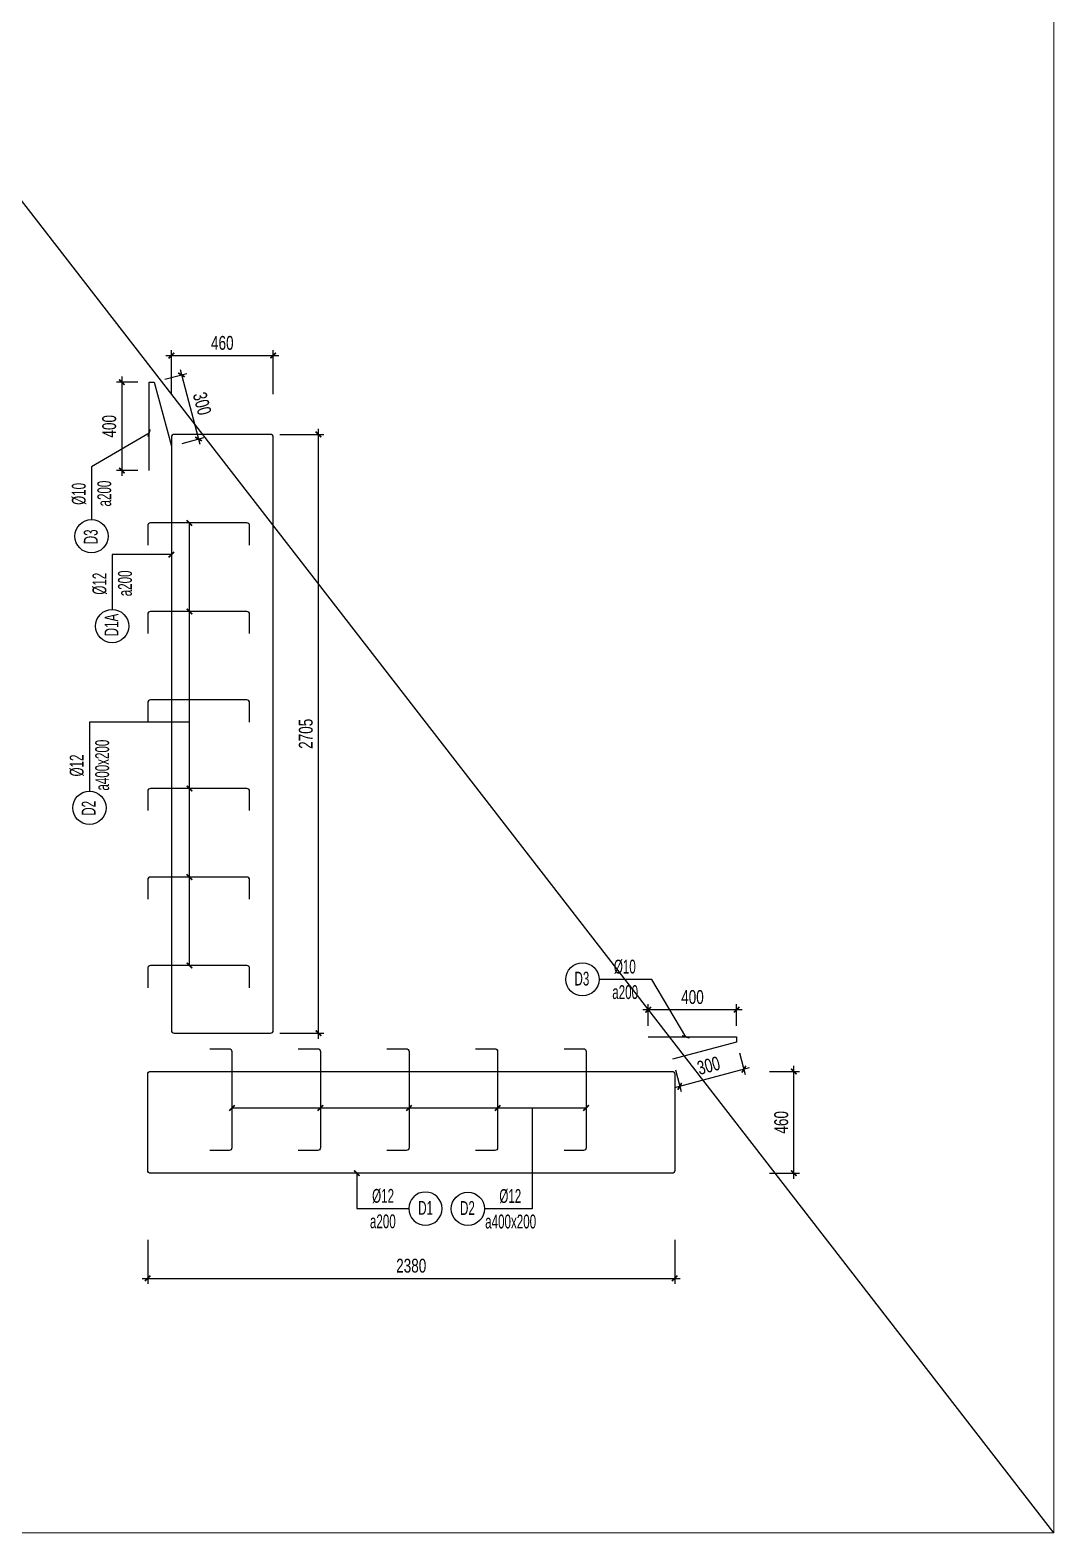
# Model space of a CAD drawing. Header units: millimetres. Extents: x -147841 to 368790, y -162721 to 84261.
# Drawn here: x 309364 to 313988, y -78007 to -71216 of the extents above; entities that cross this region are included whole.
import ezdxf
from ezdxf.enums import TextEntityAlignment as Align

# ---------------------------------------------------------------- set-up
doc = ezdxf.new("R2010")
doc.units = ezdxf.units.MM
doc.header["$LTSCALE"] = 1000
doc.header["$MEASUREMENT"] = 0
doc.header["$PDMODE"] = 1
doc.header["$PDSIZE"] = -10
doc.layers.get('0').update_dxf_attribs({"linetype": 'CONTINUOUS', "lineweight": 18})
doc.layers.get('DEFPOINTS').update_dxf_attribs({"color": 5, "linetype": 'CONTINUOUS', "lineweight": 18})
for name, color, linetype in [('ccu11-Manh', 8, 'CONTINUOUS'), ('ccu11-Thepdai', 6, 'CONTINUOUS'), ('KC-Cotthep', 8, 'CONTINUOUS'), ('KC-Dim', 8, 'CONTINUOUS'), ('KC-Thay', 7, 'CONTINUOUS')]:
    doc.layers.add(name, color=color, linetype=linetype)
doc.layers.add('DIM', color=8, linetype='CONTINUOUS', lineweight=18)
doc.styles.add('ARIAL', font='arial.ttf', dxfattribs={"width": 0.7})
doc.styles.add('ccu11-dim', font='vnsimli.shx', dxfattribs={"width": 0.65, "bigfont": 'bigfont.shx'})
doc.dimstyles.new('2.5-25', dxfattribs={"dimscale": 25, "dimtxt": 2.5, "dimasz": 1, "dimexe": 1, "dimexo": 2, "dimgap": 1, "dimtad": 1, "dimdec": 1, "dimrnd": 5, "dimdsep": 46, "dimtxsty": 'ARIAL', "dimblk": 'ARCHTICK', "dimcen": -1, "dimdle": 1, "dimclrd": 256, "dimclre": 256, "dimclrt": 3, "dimadec": 0, "dimazin": 2, "dimtfac": 0.1, "dimtdec": 1, "dimtmove": 0, "dimatfit": 1, "dimldrblk": 'ARCHTICK', "dimfxl": 1, "dimtvp": 0.833333, "dimtfill": 1, "dimtolj": 1, "dimtzin": 12, "dimarcsym": 0})
doc.dimstyles.new('ccu11-100x4', dxfattribs={"dimscale": 100, "dimtxt": 2.5, "dimasz": 1, "dimexe": 1, "dimexo": 2, "dimgap": 1, "dimtad": 1, "dimdec": 0, "dimlfac": 0.25, "dimdsep": 46, "dimtxsty": 'ccu11-dim', "dimblk": 'ARCHTICK', "dimcen": -1, "dimdle": 1, "dimclrd": 256, "dimclre": 256, "dimclrt": 31, "dimadec": 0, "dimazin": 2, "dimtfac": 0.1, "dimtdec": 0, "dimtmove": 0, "dimatfit": 1, "dimldrblk": 'ARCHTICK', "dimfxl": 1, "dimtvp": 0.833333, "dimtolj": 1, "dimtzin": 12, "dimarcsym": 0})

# ---------------------------------------------------------------- blocks, each defined once
blk = doc.blocks.new('_ARCHTICK')
at = {"color": 0, "linetype": 'ByBlock', "const_width": 0.3}
blk.add_lwpolyline([(-0.5, -0.5), (0.5, 0.5)], dxfattribs=at)
blk = doc.blocks.new('att_thep_2')
blk.add_circle((-300, 0), 300)
at = {"color": 3, "style": 'ARIAL', "width": 0.6}
blk.add_attdef('DK', text='', height=250, dxfattribs=at).set_placement((467, 105), align=Align.CENTER)
at = {"color": 31, "style": 'ARIAL', "width": 0.6}
blk.add_attdef('SH', text='', height=250, dxfattribs=at).set_placement((-281, -111), align=Align.CENTER)
at = {"color": 2, "style": 'ARIAL', "width": 0.6}
blk.add_attdef('KC', text='', height=250, dxfattribs=at).set_placement((472, -355), align=Align.CENTER)
blk = doc.blocks.new('*U1228')
at = {"layer": 'ccu11-Thepdai', "flags": 128}
blk.add_lwpolyline([(50, 230), (-37.5, 230, 0.414214), (-50, 217.5), (-50, -114.4), (-50, -217.5, 0.414214), (-37.5, -230), (50, -230)], format="xyb", dxfattribs=at)
blk = doc.blocks.new('*U1229')
at = {"layer": 'DIM', "color": 0, "linetype": 'ByBlock', "lineweight": -2, "transparency": 16777216}
for p in [(0, 0), (400, 0), (800, 0), (1200, 0), (1600, 0)]:
    blk.add_blockref('*U1228', p, dxfattribs=at)
blk = doc.blocks.new('*D1292')
at = {"layer": 'DEFPOINTS', "color": 0, "ltscale": 3000, "transparency": 16777216}
for p in [(312156.2, -75642.4), (312156.2, -75765), (312555.5, -75765)]:
    blk.add_point(p, dxfattribs=at)
at = {"layer": 'KC-Dim', "lineweight": -2, "ltscale": 3000, "transparency": 16777216}
for p, q in [((312580.5, -75642.4), (312131.2, -75642.4)), ((312156.2, -75715), (312156.2, -75617.4)), ((312555.5, -75715), (312555.5, -75617.4))]:
    blk.add_line(p, q, dxfattribs=at)
at = {"layer": 'KC-Dim', "lineweight": -2, "ltscale": 3000, "transparency": 16777216, "xscale": 25, "yscale": 25, "zscale": 25, "rotation": 180}
blk.add_blockref('_ARCHTICK', (312156.2, -75642.4), dxfattribs=at)
at = {"layer": 'KC-Dim', "lineweight": -2, "ltscale": 3000, "transparency": 16777216, "xscale": 25, "yscale": 25, "zscale": 25}
blk.add_blockref('_ARCHTICK', (312555.5, -75642.4), dxfattribs=at)
at = {"layer": 'KC-Dim', "color": 3, "ltscale": 3000, "transparency": 16777216, "insert": (312355.9, -75585.5), "char_height": 62.5, "attachment_point": 5, "style": 'ARIAL', "bg_fill": 3, "box_fill_scale": 1.25, "bg_fill_color": 256, "bg_fill_true_color": 13158600, "bg_fill_transparency": 0}
blk.add_mtext('\\A1;400', dxfattribs=at)
blk = doc.blocks.new('*D1293')
at = {"layer": 'DEFPOINTS', "color": 0, "ltscale": 3000, "transparency": 16777216}
for p in [(312555.5, -75788.6), (312265.8, -75865.8), (312298.5, -75988.5)]:
    blk.add_point(p, dxfattribs=at)
at = {"layer": 'KC-Dim', "lineweight": -2, "ltscale": 3000, "transparency": 16777216}
for p, q in [((312568.4, -75837), (312594.6, -75935.4)), ((312612.3, -75904.8), (312274.4, -75994.9)), ((312278.7, -75914.2), (312305, -76012.6))]:
    blk.add_line(p, q, dxfattribs=at)
at = {"layer": 'KC-Dim', "lineweight": -2, "ltscale": 3000, "transparency": 16777216, "xscale": 25, "yscale": 25, "zscale": 25}
for p, rotation in [((312588.2, -75911.3), 14.92381909086665), ((312298.5, -75988.5), 194.9238190908667)]:
    blk.add_blockref('_ARCHTICK', p, dxfattribs=dict(at, rotation=rotation))
at = {"layer": 'KC-Dim', "color": 3, "ltscale": 3000, "transparency": 16777216, "insert": (312428.7, -75894.9), "char_height": 62.5, "attachment_point": 5, "rotation": 14.92382, "style": 'ARIAL', "bg_fill": 3, "box_fill_scale": 1.25, "bg_fill_color": 256, "bg_fill_true_color": 13158600, "bg_fill_transparency": 0}
blk.add_mtext('\\A1;300', dxfattribs=at)
blk = doc.blocks.new('*D1294')
at = {"layer": 'DEFPOINTS', "color": 0, "ltscale": 3000, "transparency": 16777216}
for p in [(312653.5, -75921.2), (312813.9, -75921.2), (312653.5, -76381.2)]:
    blk.add_point(p, dxfattribs=at)
at = {"layer": 'KC-Dim', "lineweight": -2, "ltscale": 3000, "transparency": 16777216}
for p, q in [((312813.9, -76406.2), (312813.9, -75896.2)), ((312703.5, -75921.2), (312838.9, -75921.2)), ((312703.5, -76381.2), (312838.9, -76381.2))]:
    blk.add_line(p, q, dxfattribs=at)
at = {"layer": 'KC-Dim', "lineweight": -2, "ltscale": 3000, "transparency": 16777216, "xscale": 25, "yscale": 25, "zscale": 25}
for p, rotation in [((312813.9, -75921.2), 90), ((312813.9, -76381.2), 270)]:
    blk.add_blockref('_ARCHTICK', p, dxfattribs=dict(at, rotation=rotation))
at = {"layer": 'KC-Dim', "color": 3, "ltscale": 3000, "transparency": 16777216, "insert": (312756.9, -76151.2), "char_height": 62.5, "attachment_point": 5, "rotation": 90, "style": 'ARIAL', "bg_fill": 3, "box_fill_scale": 1.25, "bg_fill_color": 256, "bg_fill_true_color": 13158600, "bg_fill_transparency": 0}
blk.add_mtext('\\A1;460', dxfattribs=at)
blk = doc.blocks.new('*D1295')
at = {"layer": 'DEFPOINTS', "color": 0, "ltscale": 3000, "transparency": 16777216}
for p in [(310462.6, -72686.6), (310002.6, -73248.8), (310462.6, -73248.8)]:
    blk.add_point(p, dxfattribs=at)
at = {"layer": 'KC-Dim', "lineweight": -2, "ltscale": 3000, "transparency": 16777216}
for p, q in [((309977.6, -72686.6), (310487.6, -72686.6)), ((310002.6, -72861.6), (310002.6, -72661.6)), ((310462.6, -72861.6), (310462.6, -72661.6))]:
    blk.add_line(p, q, dxfattribs=at)
at = {"layer": 'KC-Dim', "lineweight": -2, "ltscale": 3000, "transparency": 16777216, "xscale": 25, "yscale": 25, "zscale": 25, "rotation": 180}
blk.add_blockref('_ARCHTICK', (310002.6, -72686.6), dxfattribs=at)
at = {"layer": 'KC-Dim', "lineweight": -2, "ltscale": 3000, "transparency": 16777216, "xscale": 25, "yscale": 25, "zscale": 25}
blk.add_blockref('_ARCHTICK', (310462.6, -72686.6), dxfattribs=at)
at = {"layer": 'KC-Dim', "color": 3, "ltscale": 3000, "transparency": 16777216, "insert": (310232.6, -72629.7), "char_height": 62.5, "attachment_point": 5, "style": 'ARIAL', "bg_fill": 3, "box_fill_scale": 1.25, "bg_fill_color": 256, "bg_fill_true_color": 13158600, "bg_fill_transparency": 0}
blk.add_mtext('\\A1;460', dxfattribs=at)
blk = doc.blocks.new('*D1296')
at = {"layer": 'DEFPOINTS', "color": 0, "ltscale": 3000, "transparency": 16777216}
for p in [(309901.7, -72806.5), (309779.2, -73205.8), (309901.7, -73205.8)]:
    blk.add_point(p, dxfattribs=at)
at = {"layer": 'KC-Dim', "lineweight": -2, "ltscale": 3000, "transparency": 16777216}
for p, q in [((309779.2, -72781.5), (309779.2, -73230.8)), ((309851.7, -72806.5), (309754.2, -72806.5)), ((309851.7, -73205.8), (309754.2, -73205.8))]:
    blk.add_line(p, q, dxfattribs=at)
at = {"layer": 'KC-Dim', "lineweight": -2, "ltscale": 3000, "transparency": 16777216, "xscale": 25, "yscale": 25, "zscale": 25}
for p, rotation in [((309779.2, -72806.5), 90), ((309779.2, -73205.8), 270)]:
    blk.add_blockref('_ARCHTICK', p, dxfattribs=dict(at, rotation=rotation))
at = {"layer": 'KC-Dim', "color": 3, "ltscale": 3000, "transparency": 16777216, "insert": (309722.2, -73006.2), "char_height": 62.5, "attachment_point": 5, "rotation": 90, "style": 'ARIAL', "bg_fill": 3, "box_fill_scale": 1.25, "bg_fill_color": 256, "bg_fill_true_color": 13158600, "bg_fill_transparency": 0}
blk.add_mtext('\\A1;400', dxfattribs=at)
blk = doc.blocks.new('*D1297')
at = {"layer": 'DEFPOINTS', "color": 0, "ltscale": 3000, "transparency": 16777216}
for p in [(309925.4, -72806.5), (310125.2, -73063.5), (310002.6, -73096.2)]:
    blk.add_point(p, dxfattribs=at)
at = {"layer": 'KC-Dim', "lineweight": -2, "ltscale": 3000, "transparency": 16777216}
for p, q in [((309973.7, -72793.7), (310072.2, -72767.4)), ((310041.6, -72749.7), (310131.6, -73087.7)), ((310050.9, -73083.3), (310149.4, -73057.1))]:
    blk.add_line(p, q, dxfattribs=at)
at = {"layer": 'KC-Dim', "lineweight": -2, "ltscale": 3000, "transparency": 16777216, "xscale": 25, "yscale": 25, "zscale": 25}
for p, rotation in [((310048, -72773.9), 104.9238190908586), ((310125.2, -73063.5), 284.9238190908586)]:
    blk.add_blockref('_ARCHTICK', p, dxfattribs=dict(at, rotation=rotation))
at = {"layer": 'KC-Dim', "color": 3, "ltscale": 3000, "transparency": 16777216, "insert": (310141.6, -72904), "char_height": 62.5, "attachment_point": 5, "rotation": 284.92382, "style": 'ARIAL', "bg_fill": 3, "box_fill_scale": 1.25, "bg_fill_color": 256, "bg_fill_true_color": 13158600, "bg_fill_transparency": 0}
blk.add_mtext('\\A1;300', dxfattribs=at)
blk = doc.blocks.new('*D1230')
at = {"layer": 'DEFPOINTS', "color": 0, "ltscale": 3000, "transparency": 16777216}
for p in [(309895.8, -76151.2), (312275.8, -76151.2), (312275.8, -76856.4)]:
    blk.add_point(p, dxfattribs=at)
at = {"layer": 'KC-Dim', "lineweight": -2, "ltscale": 3000, "transparency": 16777216}
for p, q in [((309895.8, -76681.4), (309895.8, -76881.4)), ((312275.8, -76681.4), (312275.8, -76881.4)), ((309870.8, -76856.4), (312300.8, -76856.4))]:
    blk.add_line(p, q, dxfattribs=at)
at = {"layer": 'KC-Dim', "lineweight": -2, "ltscale": 3000, "transparency": 16777216, "xscale": 25, "yscale": 25, "zscale": 25, "rotation": 180}
blk.add_blockref('_ARCHTICK', (309895.8, -76856.4), dxfattribs=at)
at = {"layer": 'KC-Dim', "lineweight": -2, "ltscale": 3000, "transparency": 16777216, "xscale": 25, "yscale": 25, "zscale": 25}
blk.add_blockref('_ARCHTICK', (312275.8, -76856.4), dxfattribs=at)
at = {"layer": 'KC-Dim', "color": 3, "ltscale": 3000, "transparency": 16777216, "insert": (311085.8, -76799.4), "char_height": 62.5, "attachment_point": 5, "style": 'ARIAL', "bg_fill": 3, "box_fill_scale": 1.25, "bg_fill_color": 256, "bg_fill_true_color": 13158600, "bg_fill_transparency": 0}
blk.add_mtext('\\A1;2380', dxfattribs=at)
blk = doc.blocks.new('*D1231')
at = {"layer": 'DEFPOINTS', "color": 0, "ltscale": 3000, "transparency": 16777216}
for p in [(310232.6, -73042.9), (310666.8, -73042.9), (310232.6, -75748.5)]:
    blk.add_point(p, dxfattribs=at)
at = {"layer": 'KC-Dim', "lineweight": -2, "ltscale": 3000, "transparency": 16777216}
for p, q in [((310491.8, -73042.9), (310691.8, -73042.9)), ((310666.8, -75773.5), (310666.8, -73017.9)), ((310491.8, -75748.5), (310691.8, -75748.5))]:
    blk.add_line(p, q, dxfattribs=at)
at = {"layer": 'KC-Dim', "lineweight": -2, "ltscale": 3000, "transparency": 16777216, "xscale": 25, "yscale": 25, "zscale": 25}
for p, rotation in [((310666.8, -73042.9), 90), ((310666.8, -75748.5), 270)]:
    blk.add_blockref('_ARCHTICK', p, dxfattribs=dict(at, rotation=rotation))
at = {"layer": 'KC-Dim', "color": 3, "ltscale": 3000, "transparency": 16777216, "insert": (310609.9, -74395.7), "char_height": 62.5, "attachment_point": 5, "rotation": 90, "style": 'ARIAL', "bg_fill": 3, "box_fill_scale": 1.25, "bg_fill_color": 256, "bg_fill_true_color": 13158600, "bg_fill_transparency": 0}
blk.add_mtext('\\A1;2705', dxfattribs=at)

msp = doc.modelspace()

# ---------------------------------------------------------------- linework, layer by layer
at = {"layer": 'ccu11-Manh', "ltscale": 3000}
for points in [[(310084.12, -75442.92), (310084.12, -73442.92), (310084.12, -73442.92)], [(310275.82, -76086.37), (311875.82, -76086.37)]]:
    msp.add_lwpolyline(points, dxfattribs=at)
at = {"layer": 'ccu11-Thepdai'}
for points in [[(310002.57, -73055.42), (310002.57, -75735.96, 0.4142136), (310015.07, -75748.46), (310450.07, -75748.46, 0.4142136), (310462.57, -75735.96), (310462.57, -73055.42, 0.4142136), (310450.07, -73042.92), (310015.07, -73042.92, 0.4142136)], [(312263.32, -76381.16), (309908.32, -76381.16, -0.4142136), (309895.82, -76368.66), (309895.82, -75933.66, -0.4142136), (309908.32, -75921.16), (312263.32, -75921.16, -0.4142136), (312275.82, -75933.66), (312275.82, -76368.66, -0.4142136)]]:
    msp.add_lwpolyline(points, format="xyb", close=True, dxfattribs=at)
at = {"layer": 'ccu11-Thepdai', "flags": 128}
for points in [[(310355.82, -73542.92), (310355.82, -73455.42, 0.4142136), (310343.32, -73442.92), (310011.39, -73442.92), (309908.32, -73442.92, 0.4142136), (309895.82, -73455.42), (309895.82, -73542.92)], [(310355.82, -73942.92), (310355.82, -73855.42, 0.4142136), (310343.32, -73842.92), (310011.39, -73842.92), (309908.32, -73842.92, 0.4142136), (309895.82, -73855.42), (309895.82, -73942.92)], [(310355.82, -74342.92), (310355.82, -74255.42, 0.4142136), (310343.32, -74242.92), (310011.39, -74242.92), (309908.32, -74242.92, 0.4142136), (309895.82, -74255.42), (309895.82, -74342.92)], [(310355.82, -74742.92), (310355.82, -74655.42, 0.4142136), (310343.32, -74642.92), (310011.39, -74642.92), (309908.32, -74642.92, 0.4142136), (309895.82, -74655.42), (309895.82, -74742.92)], [(310355.82, -75142.92), (310355.82, -75055.42, 0.4142136), (310343.32, -75042.92), (310011.39, -75042.92), (309908.32, -75042.92, 0.4142136), (309895.82, -75055.42), (309895.82, -75142.92)], [(310355.82, -75542.92), (310355.82, -75455.42, 0.4142136), (310343.32, -75442.92), (310011.39, -75442.92), (309908.32, -75442.92, 0.4142136), (309895.82, -75455.42), (309895.82, -75542.92)]]:
    msp.add_lwpolyline(points, format="xyb", dxfattribs=at)
msp.add_lwpolyline([(312156.25, -75764.99), (312555.5, -75764.99), (312555.5, -75788.64), (312265.84, -75865.84)], dxfattribs=at)

# ---------------------------------------------------------------- block references
at = {"layer": 'ccu11-Manh', "ltscale": 3000, "xscale": 25, "yscale": 25, "zscale": 25}
for p, rotation in [((310084.12, -73442.92), 270), ((310084.12, -73842.92), 270), ((310084.12, -74642.92), 270), ((310084.12, -75042.92), 270), ((310084.12, -75442.92), 270), ((310275.82, -76086.37), 180), ((310675.82, -76086.37), 180), ((311075.82, -76086.37), 180), ((311475.82, -76086.37), 180), ((311875.82, -76086.37), 180)]:
    msp.add_blockref('_ARCHTICK', p, dxfattribs=dict(at, rotation=rotation))
at = {"layer": 'DIM', "xscale": -1}
msp.add_blockref('*U1229', (311825.82, -76048.46), dxfattribs=at)
at = {"layer": 'KC-Cotthep'}
ref = msp.add_blockref('att_thep_2', (309735.28, -73833.99), dxfattribs=dict(at, xscale=0.25, yscale=0.25, zscale=0.25, rotation=90))
ref.add_attrib('KC', 'a200', dxfattribs={"layer": '0', "color": 2, "height": 62.5, "rotation": 90, "style": 'ARIAL', "width": 0.6}).set_placement((309824.11, -73716.02), align=Align.CENTER)
ref.add_attrib('DK', '%%C12', dxfattribs={"layer": '0', "color": 215, "height": 62.5, "rotation": 90, "style": 'ARIAL', "width": 0.6}).set_placement((309708.93, -73717.34), align=Align.CENTER)
ref.add_attrib('SH', 'D1A', dxfattribs={"layer": '0', "color": 31, "height": 62.5, "rotation": 90, "style": 'ARIAL', "width": 0.6}).set_placement((309763.15, -73904.24), align=Align.CENTER)
ref = msp.add_blockref('att_thep_2', (309632.45, -74655.26), dxfattribs=dict(at, xscale=0.25, yscale=0.25, zscale=0.25, rotation=90))
ref.add_attrib('KC', 'a400x200', dxfattribs={"layer": '0', "color": 2, "height": 62.5, "rotation": 90, "style": 'ARIAL', "width": 0.6}).set_placement((309721.27, -74537.29), align=Align.CENTER)
ref.add_attrib('DK', '%%C12', dxfattribs={"layer": '0', "color": 215, "height": 62.5, "rotation": 90, "style": 'ARIAL', "width": 0.6}).set_placement((309606.09, -74538.87), align=Align.CENTER)
ref.add_attrib('SH', 'D2', dxfattribs={"layer": '0', "color": 31, "height": 62.5, "rotation": 90, "style": 'ARIAL', "width": 0.6}).set_placement((309660.32, -74732.36), align=Align.CENTER)
ref = msp.add_blockref('att_thep_2', (311074.97, -76541.09), dxfattribs=dict(at, xscale=-0.25, yscale=0.25, zscale=0.25))
ref.add_attrib('KC', 'a200', dxfattribs={"layer": '0', "color": 2, "height": 62.5, "style": 'ARIAL', "width": 0.6}).set_placement((310957.62, -76629.91), align=Align.CENTER)
ref.add_attrib('DK', '%%C12', dxfattribs={"layer": '0', "color": 215, "height": 62.5, "style": 'ARIAL', "width": 0.6}).set_placement((310958.73, -76514.73), align=Align.CENTER)
ref.add_attrib('SH', 'D1', dxfattribs={"layer": '0', "color": 31, "height": 62.5, "style": 'ARIAL', "width": 0.6}).set_placement((311150.8, -76568.96), align=Align.CENTER)
ref = msp.add_blockref('att_thep_2', (311416.83, -76541.83), dxfattribs=dict(at, xscale=0.25, yscale=0.25, zscale=0.25))
ref.add_attrib('KC', 'a400x200', dxfattribs={"layer": '0', "color": 2, "height": 62.5, "style": 'ARIAL', "width": 0.6}).set_placement((311534.79, -76630.65), align=Align.CENTER)
ref.add_attrib('DK', '%%C12', dxfattribs={"layer": '0', "color": 215, "height": 62.5, "style": 'ARIAL', "width": 0.6}).set_placement((311533.22, -76515.48), align=Align.CENTER)
ref.add_attrib('SH', 'D2', dxfattribs={"layer": '0', "color": 31, "height": 62.5, "style": 'ARIAL', "width": 0.6}).set_placement((311339.73, -76569.7), align=Align.CENTER)

# ---------------------------------------------------------------- dimensions: what is measured, and where the dimension line sits
at = {"layer": 'KC-Dim', "ltscale": 3000}
dim = msp.add_linear_dim(base=(312813.85, -75921.16), p1=(312653.54, -76381.16), p2=(312653.54, -75921.16), angle=90, dimstyle='2.5-25', override={"dimfxl": 7, "dimfxlon": 1}, dxfattribs=at)
dim.commit()
dim.dimension.update_dxf_attribs({"geometry": '*D1294', "text_midpoint": (312756.94, -76151.16)})

# ---------------------------------------------------------------- leaders
at = {"layer": 'ccu11-Manh', "ltscale": 10}
for points in [[(310084.12, -74343.61), (309632.45, -74343.61), (309632.45, -74655.26)], [(311631.93, -76090.16), (311631.93, -76541.83), (311415.62, -76541.83)]]:
    msp.add_leader(points, dimstyle='ccu11-100x4', override={"dimgap": 1, "dimtad": 0, "dimldrblk": 'None'}, dxfattribs=at)
at = {"layer": 'ccu11-Manh', "ltscale": 3000}
msp.add_leader([(310840.32, -76381.16), (310840.32, -76541.09), (311074.97, -76541.09)], dimstyle='ccu11-100x4', override={"dimasz": 0.25, "dimtad": 0}, dxfattribs=at)
at = {"layer": 'KC-Dim', "linetype": 'ByBlock', "ltscale": 30}
msp.add_leader([(310002.57, -73586.1), (309735.28, -73586.1), (309735.28, -73833.99)], dimstyle='2.5-25', dxfattribs=at)

# ---------------------------------------------------------------- next in the draw order: dimensions: what is measured, and where the dimension line sits
at = {"layer": 'KC-Dim', "ltscale": 3000}
for base, p1, p2, picture, middle in [((310462.57, -72686.64), (310002.57, -73248.83), (310462.57, -73248.83), '*D1295', (310232.57, -72629.73)), ((312275.82, -76856.38), (309895.82, -76151.16), (312275.82, -76151.16), '*D1230', (311085.82, -76799.44))]:
    dim = msp.add_linear_dim(base=base, p1=p1, p2=p2, dimstyle='2.5-25', override={"dimfxl": 7, "dimfxlon": 1}, dxfattribs=at)
    dim.commit()
    dim.dimension.update_dxf_attribs({"geometry": picture, "text_midpoint": middle})
dim = msp.add_linear_dim(base=(312156.2473, -75642.4239), p1=(312555.5009, -75764.9853), p2=(312156.2473, -75764.9853), angle=180, dimstyle='2.5-25', override={"dimfxl": 7, "dimfxlon": 1}, dxfattribs=at)
dim.commit()
dim.dimension.update_dxf_attribs({"geometry": '*D1292', "text_midpoint": (312355.8741, -75585.5131)})

# ---------------------------------------------------------------- next in the draw order: linework, layer by layer
at = {"layer": 'ccu11-Thepdai', "flags": 128}
msp.add_lwpolyline([(309901.72, -73205.8), (309901.72, -72806.55), (309925.37, -72806.55), (310002.57, -73096.21)], dxfattribs=at)

# ---------------------------------------------------------------- next in the draw order: block references
at = {"layer": 'KC-Cotthep'}
ref = msp.add_blockref('att_thep_2', (311933.98, -75505.17), dxfattribs=dict(at, xscale=0.25, yscale=0.25, zscale=0.25))
ref.add_attrib('KC', 'a200', dxfattribs={"layer": '0', "color": 2, "height": 62.5, "style": 'ARIAL', "width": 0.6}).set_placement((312051.95, -75594), align=Align.CENTER)
ref.add_attrib('DK', '%%C10', dxfattribs={"layer": '0', "color": 15, "height": 62.5, "style": 'ARIAL', "width": 0.6}).set_placement((312050.37, -75478.82), align=Align.CENTER)
ref.add_attrib('SH', 'D3', dxfattribs={"layer": '0', "color": 31, "height": 62.5, "style": 'ARIAL', "width": 0.6}).set_placement((311856.49, -75533.04), align=Align.CENTER)

# ---------------------------------------------------------------- next in the draw order: dimensions: what is measured, and where the dimension line sits
at = {"layer": 'KC-Dim', "ltscale": 3000}
dim = msp.add_aligned_dim(p1=(312555.5, -75788.64), p2=(312265.84, -75865.84), distance=126.91, dimstyle='2.5-25', override={"dimfxl": 7, "dimfxlon": 1}, dxfattribs=at)
dim.commit()
dim.dimension.update_dxf_attribs({"geometry": '*D1293', "text_midpoint": (312428.69, -75894.85)})

# ---------------------------------------------------------------- next in the draw order: dimensions: what is measured, and where the dimension line sits
dim = msp.add_linear_dim(base=(309779.1543, -73205.8012), p1=(309901.7157, -72806.5476), p2=(309901.7157, -73205.8012), angle=270, dimstyle='2.5-25', override={"dimfxl": 7, "dimfxlon": 1}, dxfattribs=at)
dim.commit()
dim.dimension.update_dxf_attribs({"geometry": '*D1296', "text_midpoint": (309722.2435, -73006.1744)})

# ---------------------------------------------------------------- next in the draw order: leaders
msp.add_leader([(312325.48, -75764.99), (312172.42, -75505.17), (311933.98, -75505.17)], dimstyle='2.5-25', override={"dimgap": 1, "dimtad": 0, "dimfxl": 7, "dimfxlon": 1}, dxfattribs=at)

# ---------------------------------------------------------------- next in the draw order: block references
at = {"layer": 'KC-Cotthep'}
ref = msp.add_blockref('att_thep_2', (309641.9, -73428.07), dxfattribs=dict(at, xscale=0.25, yscale=0.25, zscale=0.25, rotation=90))
ref.add_attrib('KC', 'a200', dxfattribs={"layer": '0', "color": 2, "height": 62.5, "rotation": 90, "style": 'ARIAL', "width": 0.6}).set_placement((309730.73, -73310.1), align=Align.CENTER)
ref.add_attrib('DK', '%%C10', dxfattribs={"layer": '0', "color": 15, "height": 62.5, "rotation": 90, "style": 'ARIAL', "width": 0.6}).set_placement((309615.55, -73311.68), align=Align.CENTER)
ref.add_attrib('SH', 'D3', dxfattribs={"layer": '0', "color": 31, "height": 62.5, "rotation": 90, "style": 'ARIAL', "width": 0.6}).set_placement((309669.77, -73505.55), align=Align.CENTER)

# ---------------------------------------------------------------- next in the draw order: dimensions: what is measured, and where the dimension line sits
at = {"layer": 'KC-Dim', "ltscale": 3000}
dim = msp.add_aligned_dim(p1=(309925.37, -72806.55), p2=(310002.57, -73096.21), distance=126.91, dimstyle='2.5-25', override={"dimfxl": 7, "dimfxlon": 1}, dxfattribs=at)
dim.commit()
dim.dimension.update_dxf_attribs({"geometry": '*D1297', "text_midpoint": (310141.61, -72904.04)})

# ---------------------------------------------------------------- next in the draw order: dimensions: what is measured, and where the dimension line sits
dim = msp.add_linear_dim(base=(310666.81, -73042.92), p1=(310232.57, -75748.46), p2=(310232.57, -73042.92), angle=90, dimstyle='2.5-25', override={"dimfxl": 7, "dimfxlon": 1}, dxfattribs=at)
dim.commit()
dim.dimension.update_dxf_attribs({"geometry": '*D1231', "text_midpoint": (310609.9, -74395.69)})

# ---------------------------------------------------------------- next in the draw order: leaders
msp.add_leader([(309901.72, -73036.57), (309641.9, -73189.63), (309641.9, -73428.07)], dimstyle='2.5-25', override={"dimgap": 1, "dimtad": 0, "dimfxl": 7, "dimfxlon": 1}, dxfattribs=at)

# ---------------------------------------------------------------- next in the draw order: linework, layer by layer
at = {"layer": 'DEFPOINTS', "flags": 128}
msp.add_lwpolyline([(303106.89, -63958.49), (313988.27, -63958.49), (313988.27, -78006.54), (303106.89, -78006.54)], close=True, dxfattribs=at)
at = {"layer": 'KC-Thay', "ltscale": 3000}
msp.add_line((313988.27, -78006.54), (303106.89, -63958.49), dxfattribs=at)

doc.saveas('drawing.dxf')
